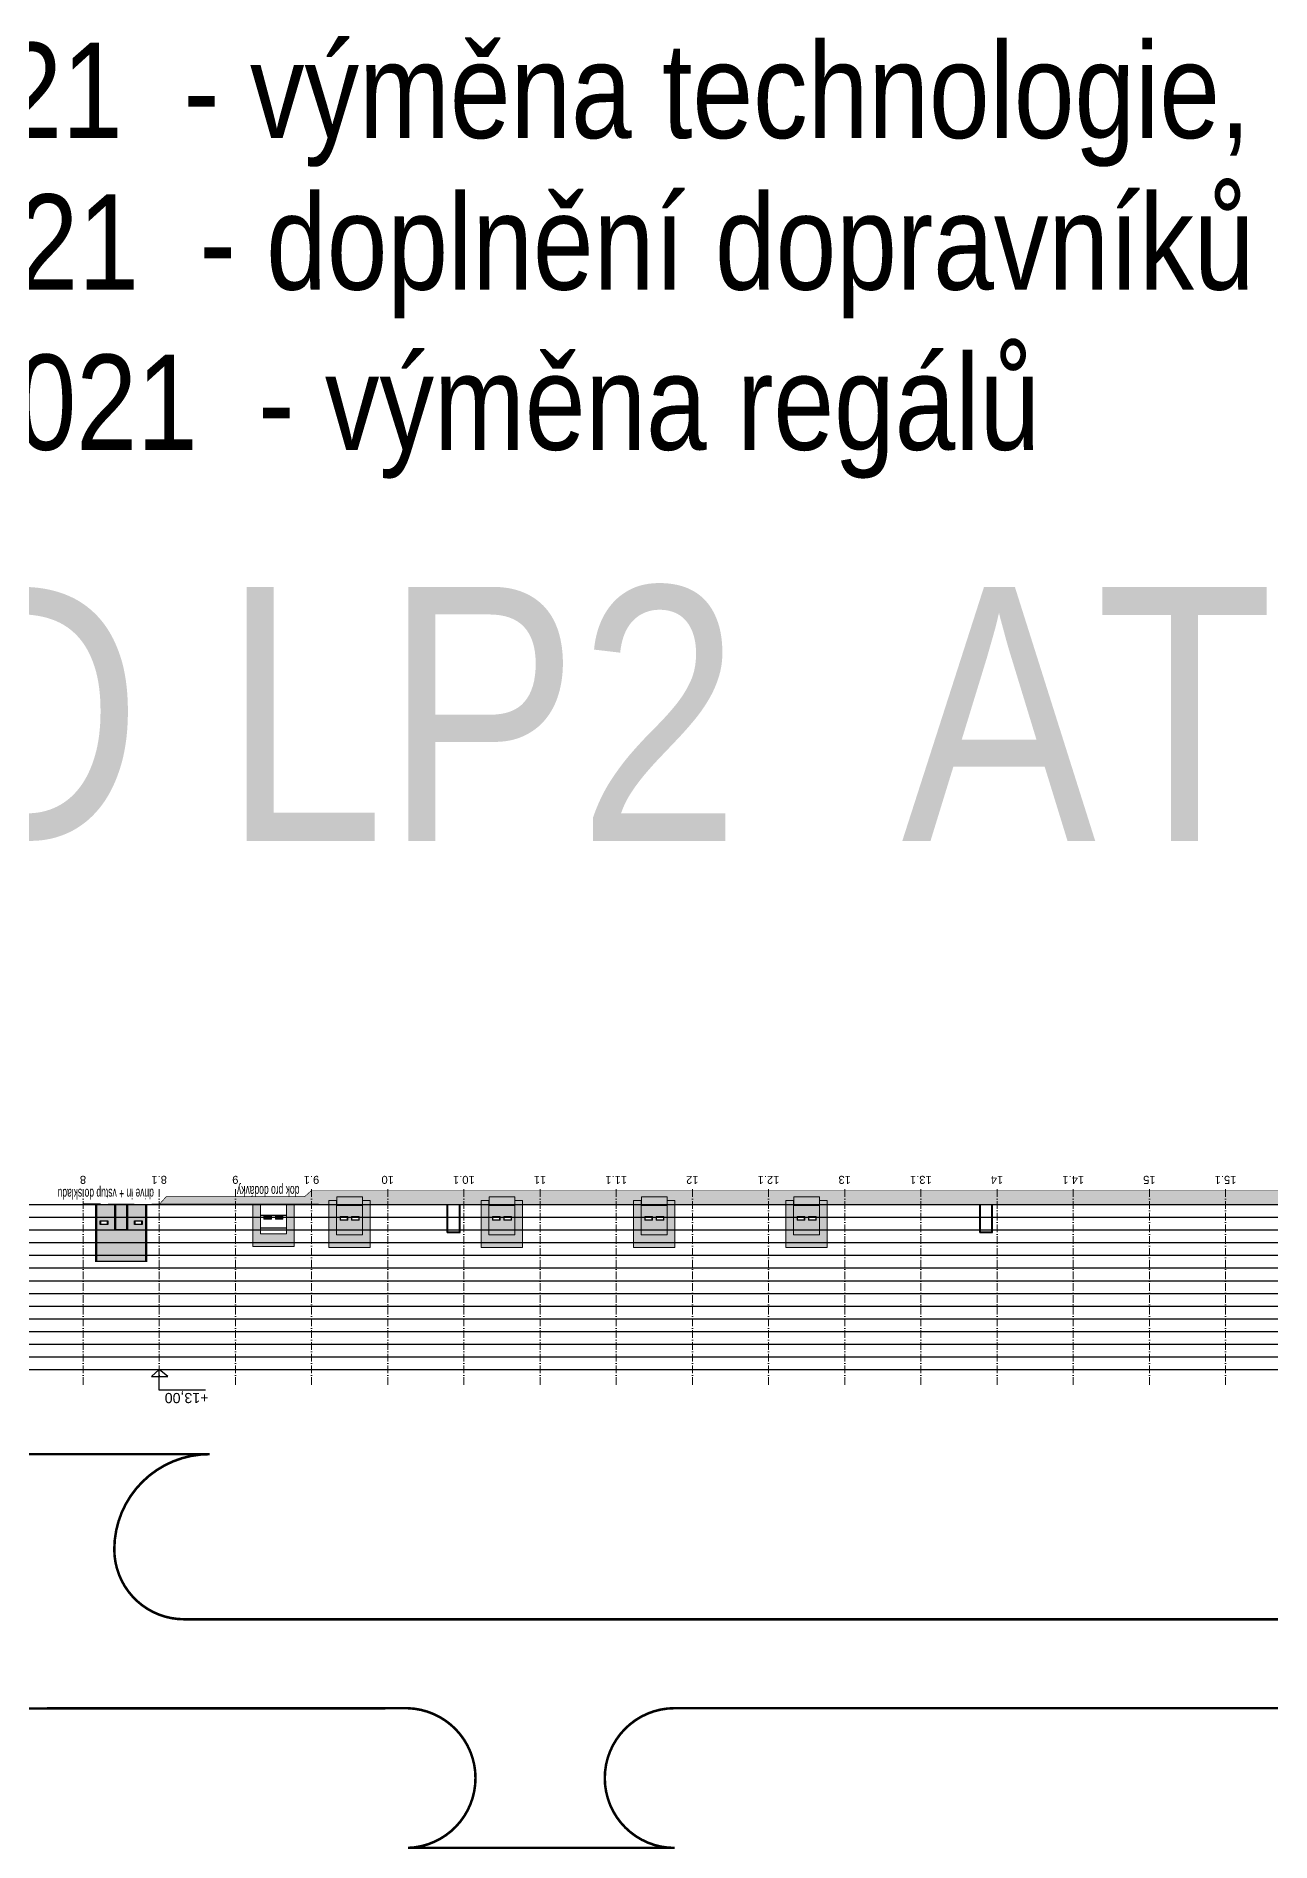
# Model space of a CAD drawing. Header units: millimetres. Extents: x 325046 to 1268204, y 1875583 to 2761998.
# Drawn here: x 786383 to 883653, y 2619836 to 2761998 of the extents above; entities that cross this region are included whole.
import ezdxf
from ezdxf.enums import TextEntityAlignment as Align

# ---------------------------------------------------------------- set-up
doc = ezdxf.new("R2010")
doc.units = ezdxf.units.MM
doc.header["$LTSCALE"] = 100
doc.linetypes.add('ACAD_ISO10W100', pattern=[18.5, 12, -3, 0.5, -3])
doc.linetypes.add('SO02_F11anp01$0${ Leader Line}', pattern=[0])
for name, color, linetype, lineweight in [('FASÁDY filling', 7, 'Continuous', 5), ('LP FASÁDY filling', 7, 'Continuous', 5), ('LP FASÁDY kresba', 7, 'Continuous', 13), ('Objekty - osy', 5, 'ACAD_ISO10W100', 20), ('ŠFAF - okna', 8, 'Continuous', 13)]:
    doc.layers.add(name, color=color, linetype=linetype, lineweight=lineweight)
for name, color, linetype in [('FASÁDY kresba', 7, 'Continuous'), ('Popis - dílčí', 5, 'Continuous'), ('ČÍSLO MÍSTNOSTI', 4, 'Continuous')]:
    doc.layers.add(name, color=color, linetype=linetype)
doc.layers.add('Komunikace - obrys - páteřní', color=7, linetype='Continuous', lineweight=25, true_color=0xd91268)
for name, color, linetype, true_color in [('Popis OS', 7, 'Continuous', 0xbd0a5d), ('RAL 7016', 7, 'Continuous', 0x373f43), ('VÝŠKOVÉ KOTY', 7, 'Continuous', 0xf90b4b)]:
    doc.layers.add(name, color=color, linetype=linetype, true_color=true_color)
doc.styles.add('ARIAL NARROW', font='ARIALN.TTF')
doc.styles.add('ARIL-TENKÝ', font='arial.ttf')
doc.styles.add('ROZPISKA', font='arial.ttf', dxfattribs={"width": 0.6})

# ---------------------------------------------------------------- blocks, each defined once
blk = doc.blocks.new('dok')
at = {"layer": 'LP FASÁDY filling', "true_color": 0x2d2d2d}
for points in [[(-395.08, 1216.34), (-397.13, 1216.34), (-397.13, 1213.64), (-397.73, 1213.64), (-397.73, 1217.34), (-394.48, 1217.34), (-394.48, 1213.64), (-395.08, 1213.64)], [(-397.11, 1214.04), (-395.09, 1214.04), (-395.09, 1213.34), (-397.11, 1213.34)]]:
    blk.add_hatch(color=250, dxfattribs=at).paths.add_polyline_path(points, flags=16)
at = {"layer": 'LP FASÁDY filling', "true_color": 0x373f43}
h = blk.add_hatch(color=149, dxfattribs=at)
h.paths.add_polyline_path([(-397.13, 1214.04), (-397.13, 1216.34), (-395.08, 1216.34), (-395.08, 1214.04), (-395.09, 1214.04), (-395.09, 1214.04), (-397.11, 1214.04), (-397.11, 1214.04)], flags=16)
h.paths.add_polyline_path([(-395.38, 1215.16), (-395.92, 1215.16), (-395.92, 1214.92), (-395.38, 1214.92)])
h.paths.add_polyline_path([(-396.28, 1215.16), (-396.82, 1215.16), (-396.82, 1214.92), (-396.28, 1214.92)])
at = {"layer": 'LP FASÁDY kresba'}
for p, q in [((-397.73, 1213.64), (-397.73, 1217.34)), ((-397.73, 1217.34), (-394.48, 1217.34)), ((-394.48, 1217.34), (-394.48, 1213.64)), ((-397.13, 1216.34), (-397.13, 1213.64)), ((-397.13, 1216.34), (-395.08, 1216.34)), ((-395.08, 1213.64), (-395.08, 1216.34)), ((-396.85, 1215.19), (-396.25, 1215.19)), ((-396.85, 1214.89), (-396.85, 1215.19)), ((-396.25, 1214.89), (-396.85, 1214.89)), ((-396.28, 1215.16), (-396.82, 1215.16)), ((-396.82, 1215.16), (-396.82, 1214.92)), ((-396.82, 1214.92), (-396.28, 1214.92)), ((-396.28, 1214.92), (-396.28, 1215.16)), ((-396.25, 1215.19), (-396.25, 1214.89)), ((-395.95, 1215.19), (-395.35, 1215.19)), ((-395.95, 1214.89), (-395.95, 1215.19)), ((-395.35, 1214.89), (-395.95, 1214.89)), ((-395.38, 1215.16), (-395.92, 1215.16)), ((-395.92, 1215.16), (-395.92, 1214.92)), ((-395.92, 1214.92), (-395.38, 1214.92)), ((-395.38, 1214.92), (-395.38, 1215.16)), ((-395.35, 1215.19), (-395.35, 1214.89)), ((-397.13, 1213.64), (-397.73, 1213.64)), ((-397.13, 1214.04), (-397.11, 1214.04)), ((-397.11, 1213.34), (-397.11, 1214.04)), ((-397.11, 1214.04), (-395.09, 1214.04)), ((-395.09, 1213.34), (-397.11, 1213.34)), ((-395.09, 1214.04), (-395.09, 1213.34)), ((-395.09, 1214.04), (-395.08, 1214.04)), ((-394.48, 1213.64), (-395.08, 1213.64))]:
    blk.add_line(p, q, dxfattribs=at)
blk = doc.blocks.new('A$C1C1342D2')
at = {"layer": 'LP FASÁDY filling', "true_color": 0x2d2d2d}
blk.add_hatch(color=250, dxfattribs=at).paths.add_polyline_path([(3251, 3298), (2650, 3298), (2650, 1000), (600, 1000), (600, 3298), (0, 3298), (0, 0), (3251, 0)])
at = {"layer": 'RAL 7016', "ltscale": 100}
h = blk.add_hatch(dxfattribs=at)
h.set_pattern_fill('_USER', color=256, scale=1000, angle=540, pattern_type=0)
h.set_pattern_definition([(180, (-977293.2, -2672820.4), (-4e-13, -1000), [])])
h.paths.add_polyline_path([(2650, 3300), (2632, 3300), (2632, 3298), (619, 3298), (600, 3300), (600, 1000), (2650, 1000)])
h.paths.add_polyline_path([(1473, 2448), (1473, 2148), (873, 2148), (873, 2448)], flags=16)
h.paths.add_polyline_path([(1443, 2418), (1443, 2178), (903, 2178), (903, 2418)], flags=0)
h.paths.add_polyline_path([(1778, 2448), (2378, 2448), (2378, 2148), (1778, 2148)], flags=16)
h.paths.add_polyline_path([(1808, 2418), (2348, 2418), (2348, 2178), (1808, 2178)], flags=0)
at = {"layer": 'ŠFAF - okna'}
h = blk.add_hatch(color=256, dxfattribs=at)
h.set_gradient(color1=(33, 33, 33), color2=(171, 171, 171), rotation=90)
h.paths.add_polyline_path([(2348, 2178), (2348, 2418), (1808, 2418), (1808, 2178)])
h.paths.add_polyline_path([(1443, 2178), (1443, 2418), (903, 2418), (903, 2178)])
at = {"layer": 'LP FASÁDY kresba'}
for p, q in [((0, 3298), (600, 3298)), ((0, 0), (0, 3298)), ((619, 3300), (600, 3300)), ((600, 3298), (600, 1000)), ((2632, 3298), (619, 3298)), ((2650, 3300), (2632, 3300)), ((2650, 1000), (2650, 3298)), ((2650, 3298), (3251, 3298)), ((3251, 3298), (3251, 0)), ((873, 2148), (873, 2448)), ((873, 2448), (1473, 2448)), ((1473, 2148), (873, 2148)), ((1443, 2418), (903, 2418)), ((903, 2418), (903, 2178)), ((903, 2178), (1443, 2178)), ((1443, 2178), (1443, 2418)), ((1473, 2448), (1473, 2148)), ((1778, 2148), (1778, 2448)), ((1778, 2448), (2378, 2448)), ((2378, 2148), (1778, 2148)), ((2348, 2418), (1808, 2418)), ((1808, 2418), (1808, 2178)), ((1808, 2178), (2348, 2178)), ((2348, 2178), (2348, 2418)), ((2378, 2448), (2378, 2148)), ((2650, 1000), (600, 1000)), ((3251, 0), (0, 0))]:
    blk.add_line(p, q, dxfattribs=at)

msp = doc.modelspace()

# ---------------------------------------------------------------- hatches: boundary and pattern name
at = {"layer": 'FASÁDY filling', "true_color": 0xe3e3e3}
h = msp.add_hatch(color=254, dxfattribs=at)
h.dxf.hatch_style = 1
h.paths.add_polyline_path([(1018078.7, 2671116.6), (1012078.7, 2671116.6), (1012078.7, 2670016.6), (1018078.7, 2670016.6)])
h.paths.add_polyline_path([(1024078.7, 2671116.6), (1018078.7, 2671116.6), (1018078.7, 2670016.6), (1024078.7, 2670016.6)])
h.paths.add_polyline_path([(1029528.8, 2671116.6), (1024078.7, 2671116.6), (1024078.7, 2670016.6), (1030628.7, 2670016.6)])
h.paths.add_polyline_path([(1005709.5, 2670016.6), (1005711.7, 2670019.7), (1005653.7, 2670016.6)], flags=17)
h.paths.add_polyline_path([(898628.7, 2670016.8), (897528.7, 2671116.6), (808078.8, 2671116.6), (808078.6, 2671116.6), (807528.9, 2670624.5), (796629, 2670624.7), (796079, 2670017)])
h.paths.add_polyline_path([(952628.7, 2670516.6), (952078.8, 2670016.7), (1012078.7, 2670016.6), (1012078.7, 2671116.6), (964078.7, 2671116.6), (963528.7, 2670516.6)])
at = {"layer": 'FASÁDY kresba'}
h = msp.add_hatch(dxfattribs=at)
h.set_pattern_fill('_USER', color=256, scale=1000, angle=540, pattern_type=0)
h.set_pattern_definition([(180, (-258, 16.6), (-4e-13, -1000), [])])
h.paths.add_polyline_path([(783758.7, 2657016.6), (783758.7, 2670020.2), (1000375.4, 2670016.5), (1000398.7, 2657016.6)])
at = {"layer": 'RAL 7016', "ltscale": 100}
h = msp.add_hatch(color=256, dxfattribs=at)
h.dxf.hatch_style = 1
h.paths.add_polyline_path([(795032.8, 2669994.5), (793582.8, 2669994.5), (793582.8, 2667991.2), (792582.8, 2667991.2), (792582.8, 2669994.5), (791132.8, 2669994.5), (791132.8, 2665544.5), (795032.8, 2665544.5)])
h.paths.add_polyline_path([(794732.8, 2668741.2), (794732.8, 2668441.2), (794132.8, 2668441.2), (794132.8, 2668741.2)], flags=16)
h.paths.add_polyline_path([(794702.8, 2668711.2), (794702.8, 2668471.2), (794162.8, 2668471.2), (794162.8, 2668711.2)], flags=0)
h.paths.add_polyline_path([(792032.8, 2668741.2), (792032.8, 2668441.2), (791432.8, 2668441.2), (791432.8, 2668741.2)], flags=16)
h.paths.add_polyline_path([(792002.8, 2668711.2), (792002.8, 2668471.2), (791462.8, 2668471.2), (791462.8, 2668711.2)], flags=0)
h.paths.add_polyline_path([(793532.8, 2669994.5), (792632.8, 2669994.5), (792632.8, 2668041.2), (793532.8, 2668041.2)], flags=17)

# ---------------------------------------------------------------- linework, layer by layer
at = {"layer": 'FASÁDY kresba'}
for p, q in [((791453.2, 2670042.4), (790078.7, 2670042.4)), ((791082.8, 2665494.5), (791082.8, 2669994.5)), ((791132.8, 2669994.5), (791132.8, 2665544.5)), ((792072.2, 2670016.8), (792053.7, 2670016.8)), ((794085.2, 2670014.8), (792072.2, 2670014.8)), ((792582.8, 2667991.2), (792582.8, 2669994.5)), ((792632.8, 2669994.5), (792632.8, 2668041.2)), ((793532.8, 2668041.2), (793532.8, 2669994.5)), ((793582.8, 2669994.5), (793582.8, 2667991.2)), ((794103.7, 2670016.8), (794085.2, 2670016.8)), ((795032.8, 2665544.5), (795032.8, 2669994.5)), ((795082.8, 2669994.5), (795082.8, 2665494.5)), ((796078.7, 2670017), (1030078.7, 2670016.6)), ((791432.8, 2668441.2), (791432.8, 2668741.2)), ((791432.8, 2668741.2), (792032.8, 2668741.2)), ((792032.8, 2668441.2), (791432.8, 2668441.2)), ((792002.8, 2668711.2), (791462.8, 2668711.2)), ((791462.8, 2668711.2), (791462.8, 2668471.2)), ((791462.8, 2668471.2), (792002.8, 2668471.2)), ((792002.8, 2668471.2), (792002.8, 2668711.2)), ((792032.8, 2668741.2), (792032.8, 2668441.2)), ((794132.8, 2668441.2), (794132.8, 2668741.2)), ((794132.8, 2668741.2), (794732.8, 2668741.2)), ((794732.8, 2668441.2), (794132.8, 2668441.2)), ((794702.8, 2668711.2), (794162.8, 2668711.2)), ((794162.8, 2668711.2), (794162.8, 2668471.2)), ((794162.8, 2668471.2), (794702.8, 2668471.2)), ((794702.8, 2668471.2), (794702.8, 2668711.2)), ((794732.8, 2668741.2), (794732.8, 2668441.2)), ((793582.8, 2667991.2), (792582.8, 2667991.2)), ((792632.8, 2668041.2), (793532.8, 2668041.2)), ((818778, 2667816.9), (819778.7, 2667816.9)), ((818828, 2667866.9), (819728.7, 2667866.9)), ((860728, 2667816.6), (861728.7, 2667816.6)), ((860778, 2667866.6), (861678.7, 2667866.6)), ((791132.8, 2665544.5), (795032.8, 2665544.5))]:
    msp.add_line(p, q, dxfattribs=at)
at = {"layer": 'FASÁDY kresba', "ltscale": 100}
msp.add_line((808628.8, 2670024.8), (795512.7, 2670016.6), dxfattribs=at)
at = {"layer": 'FASÁDY kresba', "ltscale": 20}
for p, q in [((818778, 2667816.9), (818778, 2670016.9)), ((818828, 2667866.9), (818828, 2670016.9)), ((819728.7, 2667866.9), (819728.7, 2670016.9)), ((819778.7, 2667816.9), (819778.7, 2670016.9)), ((860728, 2667816.6), (860728, 2670016.6)), ((860778, 2667866.6), (860778, 2670016.6)), ((861678.7, 2667866.6), (861678.7, 2670016.6)), ((861728.7, 2667816.6), (861728.7, 2670016.6))]:
    msp.add_line(p, q, dxfattribs=at)
at = {"layer": 'FASÁDY kresba', "ltscale": 20, "const_width": 50}
for points in [[(701700.2, 2670016.6), (718073.1, 2670016.6), (750548.7, 2671216.6), (753758.7, 2671216.6), (753758.7, 2670016.6), (796078.7, 2670016.6), (796628.7, 2670624.9), (807528.9, 2670624.5), (807528.9, 2670624.5), (807528.9, 2670624.5), (808078.7, 2671116.6), (897528.7, 2671116.6), (898628.7, 2670016.8), (952078.7, 2670016.6), (952628.7, 2670516.6), (963528.7, 2670516.6), (964078.7, 2671116.6), (1029528.8, 2671116.6), (1030628.7, 2670016.6), (1078473.7, 2670016.6)], [(783758.7, 2657016.6), (1000398.7, 2657016.6), (1000398.7, 2670016.8)]]:
    msp.add_lwpolyline(points, dxfattribs=at)
at = {"layer": 'Komunikace - obrys - páteřní', "const_width": 200}
for points in [[(706651.1, 2650362.7, -0.03395343), (705775.5, 2643640.4, -0.12301051), (700189.6, 2631842.2, -0.09702701), (691580.2, 2623785.4, -0.00780466), (680451.9, 2617984.9, -0.07311704), (753604.4, 2630571.5), (753604.4, 2630571.5), (758737.9, 2630324.9), (815669.8, 2630359.7, -0.96774432), (815678.7, 2619361.4), (836678.7, 2619358.7, -0.99623883), (836644.1, 2630362.6), (959603.7, 2630362.7, -0.99999899), (959603.6, 2619362.7), (980603.6, 2619362.7, -1), (980603.6, 2630362.7), (1086985.3, 2630362.7, -0.05223061)], [(1085639.1, 2637362.7), (980603.3, 2637361.6, -0.4153965), (975076.6, 2642863.7), (975076.7, 2642892.6, -0.41309835), (982576.7, 2650364.1), (957537.5, 2650364.1, -0.41417578), (965037.5, 2642865), (965037.5, 2642863.1, -0.41045812), (959604, 2637361.3), (959604, 2637361.3), (798070.8, 2637361.4, -0.41556266), (792543.7, 2642862.4), (792543.9, 2642891.3, -0.41309835), (800043.8, 2650362.7), (800043.8, 2650362.7), (775004.6, 2650362.7, -0.41417578), (782504.6, 2642863.7), (782504.6, 2642861.8, -0.41071135), (777070.7, 2637361.8), (758705.6, 2637362.5), (753603.7, 2637139.2), (736563, 2637204.9, -0.25276369), (714534.4, 2650362.7, -0.25276369)]]:
    msp.add_lwpolyline(points, format="xyb", dxfattribs=at)
at = {"layer": 'Objekty - osy', "ltscale": 0.5}
for p, q in [((790078.7, 2655810.9), (790078.7, 2671349.4)), ((796078.7, 2655810.9), (796078.7, 2671349.4)), ((802078.7, 2655810.9), (802078.7, 2671349.4)), ((808078.7, 2655810.9), (808078.7, 2671349.4)), ((814078.7, 2655810.9), (814078.7, 2671349.4)), ((820078.7, 2655810.9), (820078.7, 2671349.4)), ((826078.7, 2655810.9), (826078.7, 2671349.4)), ((832078.7, 2655810.9), (832078.7, 2671349.4)), ((838078.7, 2655810.9), (838078.7, 2671349.4)), ((844078.7, 2655810.9), (844078.7, 2671349.4)), ((850078.7, 2655810.9), (850078.7, 2671349.4)), ((856078.7, 2655810.9), (856078.7, 2671349.4)), ((862078.7, 2655810.9), (862078.7, 2671349.4)), ((868078.7, 2655810.9), (868078.7, 2671349.4)), ((874078.7, 2655810.9), (874078.7, 2671349.4)), ((880078.7, 2655810.9), (880078.7, 2671349.4))]:
    msp.add_line(p, q, dxfattribs=at)
at = {"layer": 'VÝŠKOVÉ KOTY', "ltscale": 100}
msp.add_lwpolyline([(799735.7, 2655400.1), (796078.7, 2655400.1), (796078.7, 2657016.6), (795486.9, 2656462.2), (796770.4, 2656462.2), (796078.7, 2657016.6)], dxfattribs=at)

# ---------------------------------------------------------------- block references
at = {"layer": 'LP FASÁDY kresba', "xscale": -1000, "yscale": 1000, "zscale": 1000, "rotation": 179.9999999924352}
for p in [(1207179.2, 3883969), (1219179.2, 3883969), (1231179.2, 3883969), (1243179.2, 3883969)]:
    msp.add_blockref('dok', p, dxfattribs=at)
at = {"layer": 'RAL 7016', "ltscale": 100}
msp.add_blockref('A$C1C1342D2', (803452.7, 2666718.6), dxfattribs=at)

# ---------------------------------------------------------------- texts
at = {"layer": 'Popis - dílčí', "char_height": 800, "attachment_point": 7, "rotation": 180.108701, "style": 'ROZPISKA'}
for s, insert in [('drive in + vstup do skladu', (795661.1, 2671501)), ('dok pro dodávky', (807126.3, 2671717.7))]:
    msp.add_mtext(s, dxfattribs=dict(at, insert=insert))
at = {"layer": 'Popis OS', "linetype": 'ByBlock', "style": 'ARIL-TENKÝ'}
for s, p in [('8', (790078.7, 2671956.8)), ('8.1', (796078.7, 2671956.8)), ('9', (802078.7, 2671956.8)), ('9.1', (808078.7, 2671956.8)), ('10', (814078.7, 2671956.8)), ('10.1', (820078.7, 2671956.8)), ('11', (826078.7, 2671956.8)), ('11.1', (832078.7, 2671956.8)), ('12', (838078.7, 2671956.8)), ('12.1', (844078.7, 2671956.8)), ('13', (850078.7, 2671956.8)), ('13.1', (856078.7, 2671956.8)), ('14', (862078.7, 2671956.8)), ('14.1', (868078.7, 2671956.8)), ('15', (874078.7, 2671956.8)), ('15.1', (880078.7, 2671956.8))]:
    msp.add_text(s, height=630, rotation=180, dxfattribs=at).set_placement(p, align=Align.MIDDLE_CENTER)
at = {"layer": 'VÝŠKOVÉ KOTY', "linetype": 'SO02_F11anp01$0${ Leader Line}', "style": 'ARIL-TENKÝ'}
msp.add_text('+13,00', height=800, rotation=180, dxfattribs=at).set_placement((798240, 2654779.1), align=Align.MIDDLE_CENTER)
at = {"layer": 'ČÍSLO MÍSTNOSTI', "style": 'ARIAL NARROW'}
for s, height, p in [('oprava 9.12.2021  - výměna technologie, oprava vrátnice.', 7500, (726323.6, 2753971.4)), ('oprava 7.12.2021  - doplnění dopravníků technoloie', 7500, (727602.8, 2742040.6)), ('oprava 25.11.2021  - výměna regálů', 7500, (727452.5, 2729427.1)), ('ZSPD LP2  ATC+VAS+DPD + Prazdroj', 20000, (733622.7, 2698640))]:
    msp.add_text(s, height=height, dxfattribs=at).set_placement(p)

doc.saveas('drawing.dxf')
